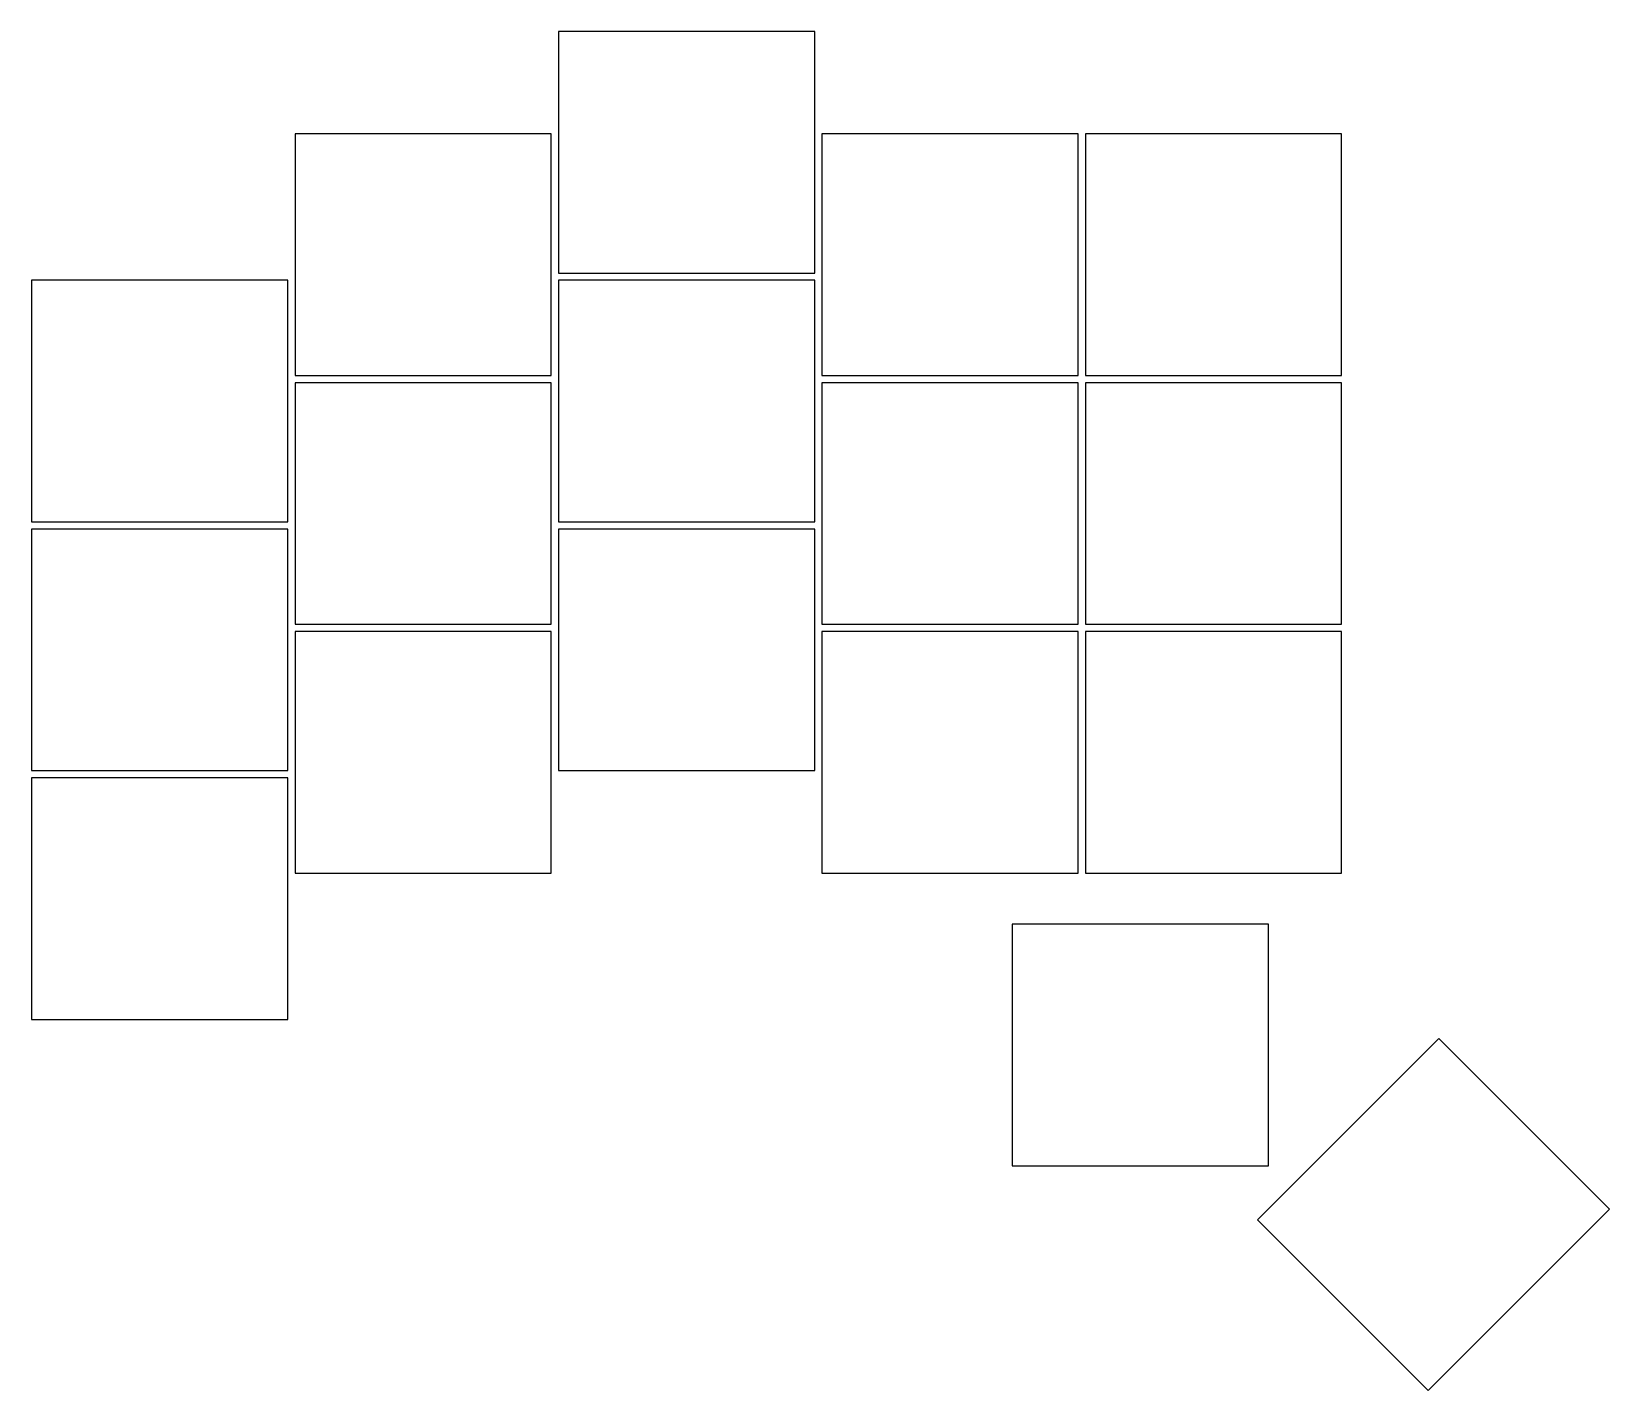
# Model space of a CAD drawing. Header units: millimetres. Extents: x 9 to 117, y -34 to 59.
import ezdxf

# ---------------------------------------------------------------- set-up
doc = ezdxf.new("R2010")
doc.units = ezdxf.units.MM

msp = doc.modelspace()

# ---------------------------------------------------------------- linework, layer by layer
for p, q in [((62.75, 59.25), (45.25, 59.25)), ((45.25, 59.25), (45.25, 42.75)), ((62.75, 42.75), (62.75, 59.25)), ((44.75, 52.25), (27.25, 52.25)), ((27.25, 52.25), (27.25, 35.75)), ((44.75, 35.75), (44.75, 52.25)), ((80.75, 52.25), (63.25, 52.25)), ((63.25, 52.25), (63.25, 35.75)), ((80.75, 35.75), (80.75, 52.25)), ((98.75, 52.25), (81.25, 52.25)), ((81.25, 52.25), (81.25, 35.75)), ((98.75, 35.75), (98.75, 52.25)), ((26.75, 42.25), (9.25, 42.25)), ((9.25, 42.25), (9.25, 25.75)), ((26.75, 25.75), (26.75, 42.25)), ((45.25, 42.75), (62.75, 42.75)), ((62.75, 42.25), (45.25, 42.25)), ((45.25, 42.25), (45.25, 25.75)), ((62.75, 25.75), (62.75, 42.25)), ((27.25, 35.75), (44.75, 35.75)), ((63.25, 35.75), (80.75, 35.75)), ((81.25, 35.75), (98.75, 35.75)), ((44.75, 35.25), (27.25, 35.25)), ((27.25, 35.25), (27.25, 18.75)), ((44.75, 18.75), (44.75, 35.25)), ((80.75, 35.25), (63.25, 35.25)), ((63.25, 35.25), (63.25, 18.75)), ((80.75, 18.75), (80.75, 35.25)), ((98.75, 35.25), (81.25, 35.25)), ((81.25, 35.25), (81.25, 18.75)), ((98.75, 18.75), (98.75, 35.25)), ((9.25, 25.75), (26.75, 25.75)), ((26.75, 25.25), (9.25, 25.25)), ((9.25, 25.25), (9.25, 8.75)), ((26.75, 8.75), (26.75, 25.25)), ((45.25, 25.75), (62.75, 25.75)), ((62.75, 25.25), (45.25, 25.25)), ((45.25, 25.25), (45.25, 8.75)), ((62.75, 8.75), (62.75, 25.25)), ((27.25, 18.75), (44.75, 18.75)), ((63.25, 18.75), (80.75, 18.75)), ((81.25, 18.75), (98.75, 18.75)), ((44.75, 18.25), (27.25, 18.25)), ((27.25, 18.25), (27.25, 1.75)), ((44.75, 1.75), (44.75, 18.25)), ((80.75, 18.25), (63.25, 18.25)), ((63.25, 18.25), (63.25, 1.75)), ((80.75, 1.75), (80.75, 18.25)), ((98.75, 18.25), (81.25, 18.25)), ((81.25, 18.25), (81.25, 1.75)), ((98.75, 1.75), (98.75, 18.25)), ((9.25, 8.75), (26.75, 8.75)), ((45.25, 8.75), (62.75, 8.75)), ((26.75, 8.25), (9.25, 8.25)), ((9.25, 8.25), (9.25, -8.25)), ((26.75, -8.25), (26.75, 8.25)), ((27.25, 1.75), (44.75, 1.75)), ((63.25, 1.75), (80.75, 1.75)), ((81.25, 1.75), (98.75, 1.75)), ((93.75, -1.75), (76.25, -1.75)), ((76.25, -1.75), (76.25, -18.25)), ((93.75, -18.25), (93.75, -1.75)), ((9.25, -8.25), (26.75, -8.25)), ((105.38, -9.57), (93, -21.94)), ((117.05, -21.23), (105.38, -9.57)), ((76.25, -18.25), (93.75, -18.25)), ((104.67, -33.61), (117.05, -21.23)), ((93, -21.94), (104.67, -33.61))]:
    msp.add_line(p, q)

doc.saveas('drawing.dxf')
